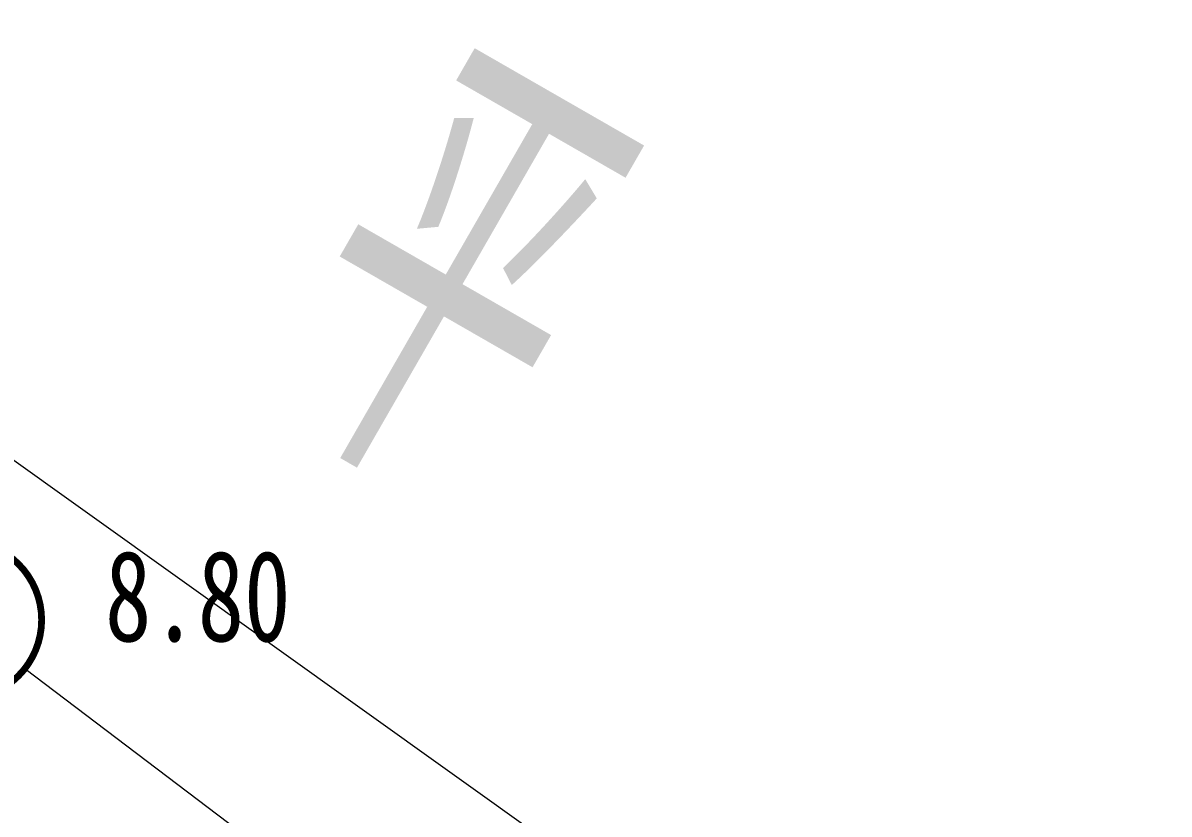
# Model space of a CAD drawing. Header units: inches. Extents: x 36473197 to 36486087, y 3899343 to 3911260.
# Drawn here: x 36482783.1 to 36482909.2, y 3905163.6 to 3905250.7 of the extents above; entities that cross this region are included whole.
import ezdxf

# ---------------------------------------------------------------- set-up
doc = ezdxf.new("R2010")
doc.units = ezdxf.units.IN
doc.header["$MEASUREMENT"] = 0
doc.layers.get('0').update_dxf_attribs({"lineweight": 0})
doc.layers.get('Defpoints').update_dxf_attribs({"lineweight": 0})
doc.layers.add('四盘区辅运巷', color=7, linetype='Continuous', lineweight=0)
doc.layers.add('钻孔', color=7, linetype='Continuous', lineweight=0)
doc.styles.add('仿宋', font='simfang.ttf')
doc.styles.add('宋体', font='SIMSUN.TTC')
doc.linetypes.add('铁路', pattern='A,-0.01,[9,西北矿业高家堡煤矿2022年采掘接续图(2022.8.14).shx,S=1.5748e-06,R=0,X=0,Y=0.0004],-0.01,[10,西北矿业高家堡煤矿2022年采掘接续图(2022.8.14).shx,S=1.5748e-06,R=0,X=0,Y=0.0004]', length=0.02)
doc.dimstyles.get("Standard").update_dxf_attribs({"dimtxt": 30, "dimasz": 20, "dimexe": 0.18, "dimexo": 0.0625, "dimgap": 0.09, "dimtad": 1, "dimdec": 0, "dimzin": 0, "dimdsep": 46, "dimtxsty": '仿宋', "dimcen": 0.09, "dimclrd": 150, "dimclre": 150, "dimadec": 0, "dimazin": 0, "dimtfac": 1, "dimtdec": 0, "dimtofl": 0, "dimtmove": 0, "dimatfit": 3, "dimfxl": 1, "dimtolj": 1, "dimtzin": 0, "dimlwd": 0, "dimarcsym": 0})

# ---------------------------------------------------------------- blocks, each defined once
blk = doc.blocks.new('*D204')
at = {"layer": 'Defpoints', "color": 0, "transparency": 16777216}
for p in [(36476925.52, 3911082.36), (36486060.15, 3904950.04), (36485936.09, 3904772.87)]:
    blk.add_point(p, dxfattribs=at)
at = {"layer": '四盘区辅运巷', "color": 150, "lineweight": -2, "transparency": 16777216}
for p, q in [((36476925.55, 3911082.41), (36477049.68, 3911259.68)), ((36485936.12, 3904772.92), (36486060.25, 3904950.19))]:
    blk.add_line(p, q, dxfattribs=at)
at = {"layer": '四盘区辅运巷', "color": 150, "lineweight": 0, "transparency": 16777216}
blk.add_line((36477065.96, 3911248.06), (36486043.76, 3904961.51), dxfattribs=at)
at = {"layer": '四盘区辅运巷', "color": 150, "transparency": 16777216}
for points in [[(36477067.87, 3911250.79), (36477064.05, 3911245.33), (36477049.58, 3911259.53)], [(36486045.68, 3904964.24), (36486041.85, 3904958.78), (36486060.15, 3904950.04)]]:
    blk.add_solid(points, dxfattribs=at)
at = {"layer": '四盘区辅运巷', "color": 0, "transparency": 16777216, "insert": (36481563.62, 3908117.29), "char_height": 30, "attachment_point": 5, "rotation": 324.9991, "style": '仿宋'}
blk.add_mtext('\\A1;1100', dxfattribs=at)

msp = doc.modelspace()

# ---------------------------------------------------------------- linework, layer by layer
at = {"layer": '钻孔', "linetype": '铁路', "lineweight": 5, "ltscale": 5000, "flags": 128}
msp.add_lwpolyline([(36481842.61, 3905989.71), (36481864.1, 3905952.3), (36481945.18, 3905837.47), (36482000, 3905773.82), (36482065.96, 3905714.44), (36484236.57, 3904162.73), (36484432.16, 3904050.13), (36484500, 3904018.36), (36484788.71, 3903926.8)], dxfattribs=at)
at = {"layer": '钻孔', "color": 7, "const_width": 0.75}
msp.add_lwpolyline([(36482785.15, 3905184.94, -1), (36482767.75, 3905184.94, -1), (36482785.15, 3905184.94)], format="xyb", dxfattribs=at)
at = {"layer": '钻孔', "flags": 128}
msp.add_lwpolyline([(36482783.31, 3905179.6), (36482819.11, 3905152.46)], dxfattribs=at)

# ---------------------------------------------------------------- texts
at = {"color": 94, "true_color": 0x009900, "style": '宋体', "width": 0.5}
msp.add_text('平', height=40, rotation=330.1094, dxfattribs=at).set_placement((36482809.29, 3905212.74))
at = {"layer": '钻孔', "color": 7, "style": '宋体', "width": 0.75}
msp.add_text('8.80', height=10, dxfattribs=at).set_placement((36482792.12, 3905182.59))

# ---------------------------------------------------------------- dimensions: what is measured, and where the dimension line sits
at = {"layer": '四盘区辅运巷'}
dim = msp.add_aligned_dim(p1=(36476925.52, 3911082.36), p2=(36485936.09, 3904772.87), distance=216.29, text='1100', dimstyle='Standard', dxfattribs=at)
dim.commit()
dim.dimension.update_dxf_attribs({"geometry": '*D204', "text_midpoint": (36481563.62, 3908117.29)})

doc.saveas('drawing.dxf')
